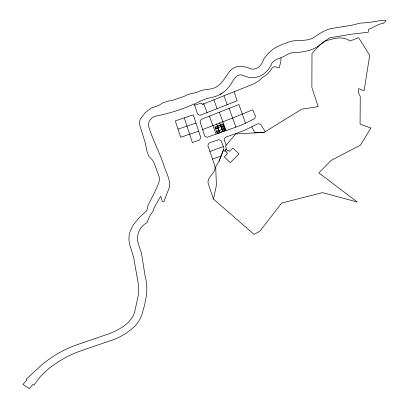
<?xml version="1.0" encoding="UTF-8"?>
<svg xmlns="http://www.w3.org/2000/svg" width="409" height="409" viewBox="0 0 409 409"><rect width="100%" height="100%" fill="white"/><g stroke="black" fill="none" stroke-linecap="round" stroke-linejoin="round"><path stroke-width="0.61" d="M213.488 199.117L216.427 185.154L215.691 166.852L219.03 161.202L223.493 149.842L225.057 151.478L226.315 148.314L225.477 146.013L235.635 134.04L264.255 132.306L301.658 109.193L318.12 106.652L311.868 87.347L311.99 53.533L319.94 44.704L329.628 37.827L350.636 34.32L368.345 32.188L368.504 29.356C373.606 27.786 377.89 23.87 383.284 23.349L386.065 20.68L380.661 20.588L368.928 22.531L360.15 23.119L351.893 25.235L332.906 28.252C325.682 29.126 319.68 33.645 313.8 37.531C306.648 41.928 297.619 39.392 289.787 41.59C283.125 44.392 275.794 46.166 270.482 51.376C267.788 53.63 265.651 56.447 263.59 59.269C262.092 64.642 257.88 69.796 251.612 69.065C245.64 66.8 238.503 64.387 232.66 68.64A14.775 14.1 -48.8 0 0 230.093 70.742C224.935 77.235 221.264 86.325 212.353 88.6C208.283 89.653 203.933 89.351 199.991 90.987C195.011 93.651 189.076 93.109 184.362 96.314L171.478 100.645L168.769 100.972L162.511 102.991L158.81 105.425L150.681 108.262L144.832 113.14L140.241 119.147L139.484 122.26L139.832 125.415L145.451 143.38L146.662 150.476L148.856 156.279L152.393 159.96A23.022 21.851 -9 0 1 153.948 162.567L159.28 177.225L159.525 179.214L158.758 183.145L154.438 192.772L147.813 205.742L146.903 210.487L139.172 217.7L133.227 225.001L130.205 231.187L129.198 234.924L128.958 237.793A41.606 38.236 -15.5 0 0 129.05 240.645L129.663 244.398L133.625 257.45L138.314 283.79A36.14 32.367 -6.7 0 1 138.671 286.499L138.651 293.744L134.571 312.358C131.018 323.447 119.203 329.777 109.029 333.79L79.924 343.734C65.624 348.412 52.188 355.876 40.803 365.723L26.273 379.169L27.117 379.833L22.935 384.475L29.249 388.55L32.95 384.434L33.886 385.166L40.629 376.224L47.73 369.531A86.079 72.142 -9 0 1 52.183 366.024C61.069 359.501 70.915 354.291 81.319 350.646L114.06 339.465C121.504 336.663 128.211 332.159 134.162 326.934A22.515 19.949 -8.8 0 0 136.146 324.889L139.837 319.434L141.555 315.748A30.256 26.866 -8.1 0 0 142.373 313.151L142.802 311.392C146.156 300.196 148.503 288.345 145.241 276.832L141.647 254.572A49.704 45.067 -4.7 0 0 141.054 251.821C139.3 246.075 135.993 240.109 138.084 233.958C139.367 229.117 142.603 225.006 146.989 222.583L149.633 216.208L153.211 210.901L154.173 207.665L160.701 196.269L162.393 201.647L164.208 201.458L164.566 199.674L169.3 187.746C170.773 179.05 165.359 171.422 163.217 163.344C158.794 151.156 152.751 139.627 148.937 127.214C146.903 122.347 151.197 116.964 155.972 116.12C170.517 113.175 184.924 108.513 198.278 102.132C202.373 100.21 206.555 98.416 211.024 97.572C219.306 96.207 226.734 90.987 231.146 83.886C233.309 79.893 236.872 73.18 242.573 75.184C245.87 76.851 249.582 77.935 253.304 77.603C262.072 77.224 269.061 70.772 272.011 62.797C274.183 60.363 277.261 58.789 280.385 57.991C284.69 56.611 288.263 52.919 293.033 52.643C305.022 52.27 315.814 50.026 324.403 41.253C332.594 38.967 342.313 35.154 349.956 41.048L358.693 37.705L369.695 55.373L364.087 90.772L358.627 88.574L358.233 92.439L360.247 96.309L360.078 124.172L370.922 128.017L360.406 145.195L331.157 160.394L318.81 172.889L357.338 202.036L322.471 192.644L281.719 203.028L259.858 231.151L254.061 234.377L213.488 199.117L208.472 184.403C205.533 176.877 217.332 173.058 214.715 165.492L207.833 145.384L209.035 143.073L218.8 139.612L221.141 140.645L224.014 148.523L219.03 161.202M220.18 94.361L222.056 93.226M245.533 123.191L239.05 125.998L207.128 137.296L204.791 136.212L200.062 121.734L201.228 119.351L238.907 104.53L245.533 123.191L254.602 118.62L255.538 116.151L252.66 109.791L232.619 118.058L202.624 129.556M234.096 91.887L237.235 100.732L200.021 115.379L197.639 114.3L194.664 105.2L201.259 103.088L202.598 104.3L203.769 103.83L207.031 112.623M202.598 104.3L254.562 83.569L258.779 80.834L262.563 77.48L267.235 74.233L270.047 71.181L272.307 67.684L274.782 66.565L279.112 67.94L280.845 61.795L281.019 57.955M215.2 127.695L217.68 126.724M220.65 125.553L223.13 124.581L225.308 130.558L222.839 131.529M215.594 128.758L223.672 125.583M215.645 128.891L218.12 127.92M221.09 126.749L223.565 125.778M221.525 127.945L223.999 126.974M216.525 131.279L218.999 130.307M221.964 129.142L224.439 128.17M216.652 131.621L224.72 128.452M216.964 132.47L219.434 131.499M222.404 130.333L224.873 129.367M217.307 133.395L225.364 130.231L223.023 123.799L214.935 126.974L217.404 133.661L219.873 132.69M212.527 159.091L221.07 155.993M209.909 151.442L223.309 146.591M184.275 117.884L193.288 114.852L200.768 137.639L199.556 139.96L192.383 142.501L184.275 117.884L175.277 120.911L180.666 137.296L198.667 131.228M177.987 129.147L195.988 123.078M264.255 132.306L254.945 132.864L251.729 126.851M226.008 149.07L228.191 151.079L228.754 150.512L229.669 151.356L232.839 148.078L239.035 153.835L230.369 162.624L224.285 156.928L227.435 153.666L226.499 152.808L227.067 152.23L225.39 150.645M265.318 131.647L260.538 124.275L258.048 123.661L244.311 130.461L225.349 137.296L224.137 139.612L226.167 145.195M216.105 134.121L209.398 116.141M219.853 132.393L217.69 126.509L220.661 125.343L222.818 131.233M216.678 124.009L219.904 132.777M226.075 130.594L219.357 112.214M213.881 99.852L217.102 108.656M219.659 122.838L222.905 131.713M235.891 127.117L229.127 108.375M223.994 95.864L227.169 104.699M194.367 104.259L194.664 105.2"/></g></svg>
